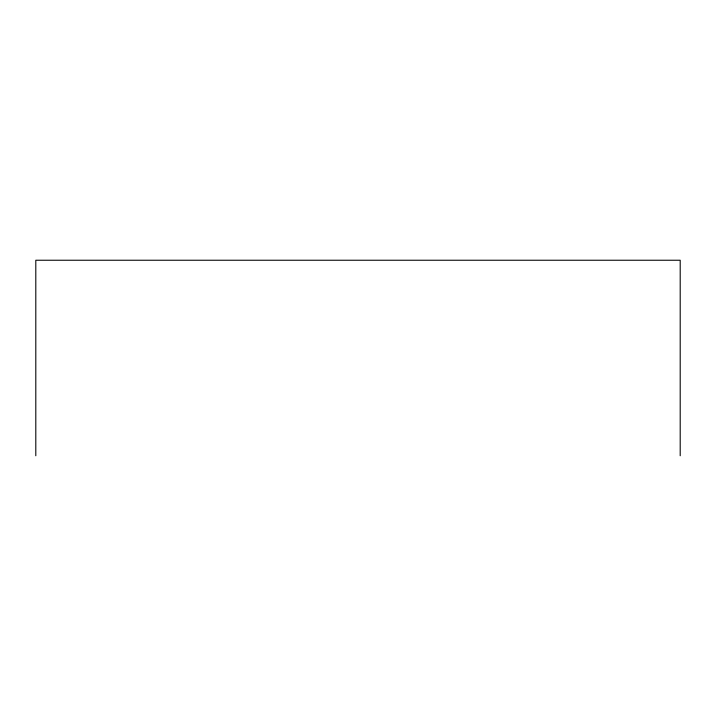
<?xml version="1.0" encoding="UTF-8"?>
<svg xmlns="http://www.w3.org/2000/svg" width="716" height="716" viewBox="0 0 716 716"><rect width="100%" height="100%" fill="white"/><g stroke="black" fill="none" stroke-linecap="round" stroke-linejoin="round"><path stroke-width="1.07" d="M680.2 455.761L680.2 260.239L35.8 260.239L35.8 455.761"/></g></svg>
